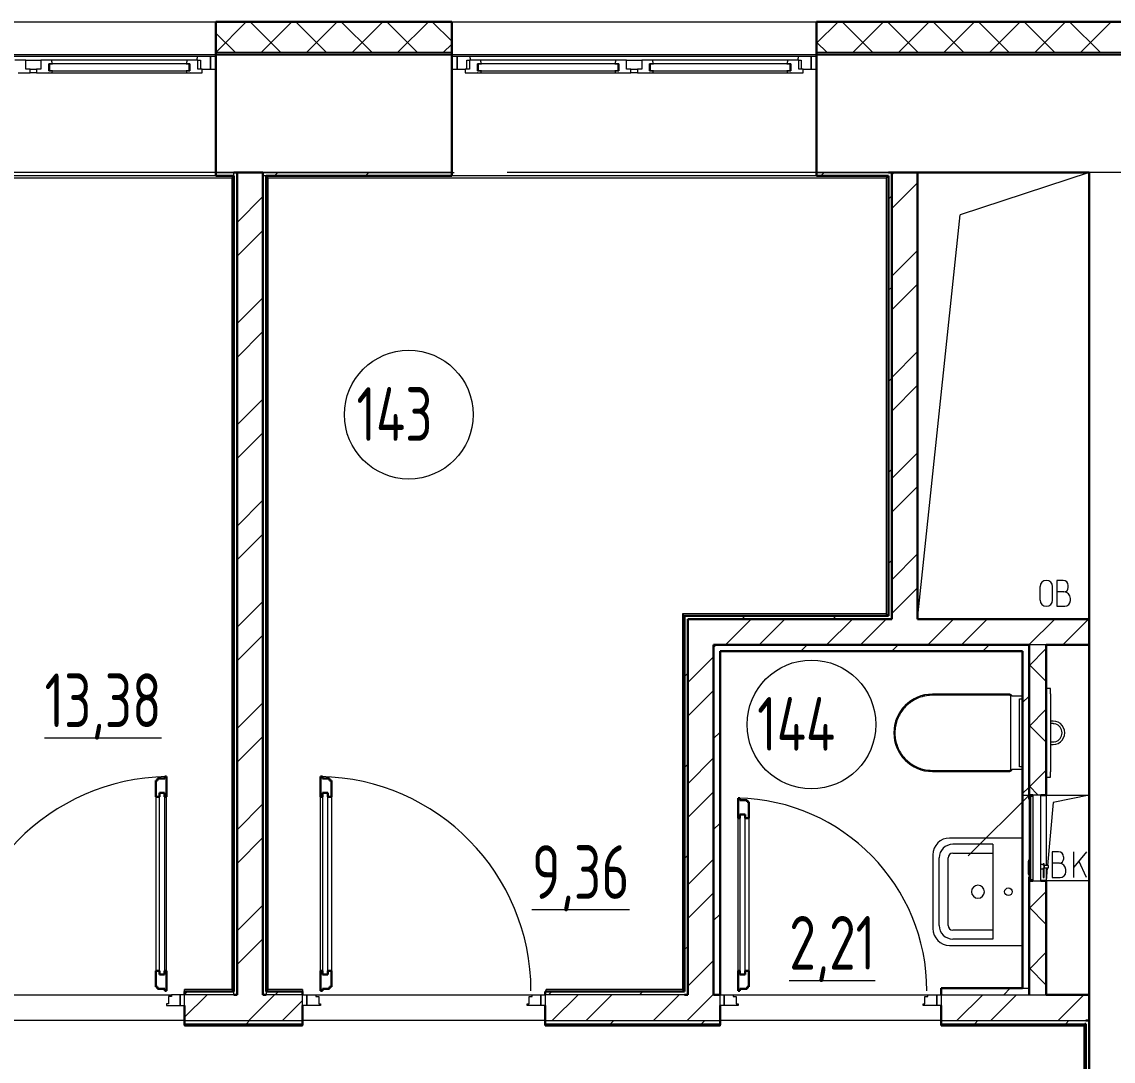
# Model space of a CAD drawing. Header units: millimetres. Extents: x -495897 to 1376592, y -28539 to 470976.
# Drawn here: x -40826 to -35740, y 383116 to 387957 of the extents above; entities that cross this region are included whole.
import ezdxf

# ---------------------------------------------------------------- set-up
doc = ezdxf.new("R2010")
doc.units = ezdxf.units.MM
doc.linetypes.add('ADSK_Линия сетки', pattern=[25, 20, -2.5, 0, -2.5])
for name, color, linetype, lineweight in [('_ Окна', 7, 'Continuous', 9), ('Двери', 252, 'Continuous', 9), ('Линии', 7, 'Continuous', 9), ('Марки помещений', 252, 'Continuous', 20), ('Обобщенные модели', 252, 'Continuous', 18), ('Оборудование', 8, 'Continuous', 18), ('Ограждение', 252, 'Continuous', 9), ('Окна', 252, 'Continuous', 9), ('Оси', 252, 'Continuous', 9), ('Перекрытие', 252, 'Continuous', 18), ('Сантехника', 252, 'Continuous', 9), ('Стены внутренние', 7, 'Continuous', 18), ('Стены наружные', 7, 'Continuous', 18), ('Стены штриховка', 7, 'Continuous', 9)]:
    doc.layers.add(name, color=color, linetype=linetype, lineweight=lineweight)
doc.layers.add('Двери открывание', color=7, linetype='Continuous', lineweight=9, true_color=0xc0c0c0)
doc.styles.add('GOST Common_3', font='', dxfattribs={"height": 3.5})
doc.styles.get('GOST Common_3').set_extended_font_data('GOST 2.304 type A')
pattern_1 = [(0, (-32119.8, 96), (0, 600), []), (90, (-32119.8, 96), (-600, 4e-14), [])]

# ---------------------------------------------------------------- blocks, each defined once
blk = doc.blocks.new('1 этаж')
at = {"layer": 'Ограждение', "true_color": 0x636466}
h = blk.add_hatch(dxfattribs=at)
h.set_pattern_fill('FP_33', color=251, style=0, pattern_type=2)
h.set_pattern_definition([(0, (-32124.8, 96), (0, 600), []), (90, (-32124.8, 96), (-600, 4e-14), [])])
h.paths.add_polyline_path([(-36815.8, 22881.3), (-36815.8, 22886.3), (-37630.8, 22886.3), (-37630.8, 22881.3)])
h = blk.add_hatch(dxfattribs=at)
h.set_pattern_fill('FP_25', color=251, style=0, pattern_type=2)
h.set_pattern_definition(pattern_1)
h.paths.add_polyline_path([(-35120.8, 22881.3), (-35115.8, 22886.3), (-35785.8, 22886.3), (-35785.8, 22881.3), (-35195.1, 22881.3)])
h = blk.add_hatch(dxfattribs=at)
h.set_pattern_fill('FP_25', color=251, style=0, pattern_type=2)
h.set_pattern_definition(pattern_1)
h.paths.add_polyline_path([(-35115.8, 21326.3), (-35115.8, 22886.3), (-35120.8, 22881.3), (-35120.8, 21331.3), (-35117.2, 21327.7)])
at = {"color": 251, "lineweight": 18, "true_color": 0x636466}
for p, q in [((-35295.8, 23956.3), (-35095.8, 23956.3)), ((-35095.8, 23956.3), (-35263.4, 23921.6)), ((-35263.4, 23921.6), (-35289.4, 23628.9)), ((-35237.7, 23692.4), (-35267.7, 23692.4)), ((-35267.7, 23692.4), (-35267.7, 23572.4)), ((-35214.3, 23659), (-35214.3, 23669)), ((-35107.7, 23692.4), (-35167.7, 23620.8)), ((-35167.7, 23572.4), (-35167.7, 23692.4)), ((-35107.7, 23572.4), (-35143.6, 23649.5)), ((-35290.5, 23616.6), (-35295.8, 23556.3)), ((-35234.3, 23639), (-35267.7, 23639)), ((-35204.3, 23599), (-35204.3, 23609)), ((-35095.8, 23556.3), (-35295.8, 23556.3)), ((-35267.7, 23572.4), (-35231, 23572.4))]:
    blk.add_line(p, q, dxfattribs=at)
for centre, radius, start, end in [((-35237.7, 23669), 23.3, 0, 90), ((-35234.3, 23659), 20, 270, 0), ((-35234.3, 23609), 30, 0, 90), ((-35231, 23599), 26.7, 270, 0)]:
    blk.add_arc(centre, radius, start, end, dxfattribs=at)
at = {"layer": '_ Окна', "color": 251, "lineweight": 18, "true_color": 0x636466}
for p, q in [((-40050.8, 27379.3), (-40101.2, 27379.3)), ((-40050.8, 27338.3), (-40050.8, 27379.3)), ((-39980.8, 27379.3), (-39980.8, 27338.3)), ((-39930.4, 27379.3), (-39980.8, 27379.3)), ((-39943.8, 27330.3), (-39943.8, 27362.3)), ((-39943.8, 27362.3), (-39925.8, 27362.3)), ((-39925.8, 27362.3), (-39930.4, 27379.3)), ((-39299.2, 27379.3), (-39303.8, 27362.3)), ((-39303.8, 27362.3), (-39285.8, 27362.3)), ((-39248.8, 27379.3), (-39299.2, 27379.3)), ((-39285.8, 27362.3), (-39285.8, 27330.3)), ((-39250.2, 27396.3), (-39254.8, 27379.3)), ((-39190.8, 27396.3), (-39250.2, 27396.3)), ((-39248.8, 27338.3), (-39248.8, 27379.3)), ((-39248.8, 27379.3), (-39236.8, 27379.3)), ((-39236.8, 27379.3), (-39236.8, 27338.3)), ((-39190.8, 27338.3), (-39190.8, 27396.3)), ((-37981.4, 27396.3), (-38040.8, 27396.3)), ((-38040.8, 27396.3), (-38040.8, 27338.3)), ((-37994.8, 27338.3), (-37994.8, 27379.3)), ((-37994.8, 27379.3), (-37982.8, 27379.3)), ((-37982.8, 27379.3), (-37982.8, 27338.3)), ((-37932.4, 27379.3), (-37982.8, 27379.3)), ((-37976.8, 27379.3), (-37981.4, 27396.3)), ((-37945.8, 27330.3), (-37945.8, 27362.3)), ((-37945.8, 27362.3), (-37927.8, 27362.3)), ((-37927.8, 27362.3), (-37932.4, 27379.3)), ((-37301.2, 27379.3), (-37305.8, 27362.3)), ((-37305.8, 27362.3), (-37287.8, 27362.3)), ((-37250.8, 27379.3), (-37301.2, 27379.3)), ((-37287.8, 27362.3), (-37287.8, 27330.3)), ((-37250.8, 27338.3), (-37250.8, 27379.3)), ((-37180.8, 27379.3), (-37180.8, 27338.3)), ((-37130.4, 27379.3), (-37180.8, 27379.3)), ((-37143.8, 27330.3), (-37143.8, 27362.3)), ((-37143.8, 27362.3), (-37125.8, 27362.3)), ((-37125.8, 27362.3), (-37130.4, 27379.3)), ((-36499.2, 27379.3), (-36503.8, 27362.3)), ((-36503.8, 27362.3), (-36485.8, 27362.3)), ((-36448.8, 27379.3), (-36499.2, 27379.3)), ((-36485.8, 27362.3), (-36485.8, 27330.3)), ((-36450.2, 27396.3), (-36454.8, 27379.3)), ((-36390.8, 27396.3), (-36450.2, 27396.3)), ((-36448.8, 27338.3), (-36448.8, 27379.3)), ((-36448.8, 27379.3), (-36436.8, 27379.3)), ((-36436.8, 27379.3), (-36436.8, 27338.3)), ((-36390.8, 27338.3), (-36390.8, 27396.3)), ((-40086.8, 27321.3), (-40030.8, 27321.3)), ((-40030.8, 27338.3), (-40050.8, 27338.3)), ((-40030.8, 27321.3), (-40030.8, 27338.3)), ((-39980.8, 27338.3), (-40000.8, 27338.3)), ((-40000.8, 27338.3), (-40000.8, 27321.3)), ((-40000.8, 27321.3), (-39944.8, 27321.3)), ((-39944.8, 27321.3), (-39943.8, 27322.3)), ((-39925.8, 27330.3), (-39943.8, 27330.3)), ((-39943.8, 27322.3), (-39942.8, 27321.3)), ((-39942.8, 27321.3), (-39928.2, 27321.3)), ((-39928.2, 27321.3), (-39925.8, 27330.3)), ((-39285.8, 27330.3), (-39303.8, 27330.3)), ((-39303.8, 27330.3), (-39301.4, 27321.3)), ((-39301.4, 27321.3), (-39286.8, 27321.3)), ((-39286.8, 27321.3), (-39285.8, 27322.3)), ((-39285.8, 27322.3), (-39284.8, 27321.3)), ((-39284.8, 27321.3), (-39228.8, 27321.3)), ((-39228.8, 27338.3), (-39248.8, 27338.3)), ((-39228.8, 27321.3), (-39228.8, 27338.3)), ((-39228.8, 27338.3), (-39190.8, 27338.3)), ((-38040.8, 27338.3), (-38002.8, 27338.3)), ((-37982.8, 27338.3), (-38002.8, 27338.3)), ((-38002.8, 27338.3), (-38002.8, 27321.3)), ((-38002.8, 27321.3), (-37946.8, 27321.3)), ((-37946.8, 27321.3), (-37945.8, 27322.3)), ((-37927.8, 27330.3), (-37945.8, 27330.3)), ((-37945.8, 27322.3), (-37944.8, 27321.3)), ((-37944.8, 27321.3), (-37930.2, 27321.3)), ((-37930.2, 27321.3), (-37927.8, 27330.3)), ((-37287.8, 27330.3), (-37305.8, 27330.3)), ((-37305.8, 27330.3), (-37303.4, 27321.3)), ((-37303.4, 27321.3), (-37288.8, 27321.3)), ((-37288.8, 27321.3), (-37287.8, 27322.3)), ((-37287.8, 27322.3), (-37286.8, 27321.3)), ((-37286.8, 27321.3), (-37230.8, 27321.3)), ((-37230.8, 27338.3), (-37250.8, 27338.3)), ((-37230.8, 27321.3), (-37230.8, 27338.3)), ((-37180.8, 27338.3), (-37200.8, 27338.3)), ((-37200.8, 27338.3), (-37200.8, 27321.3)), ((-37200.8, 27321.3), (-37144.8, 27321.3)), ((-37144.8, 27321.3), (-37143.8, 27322.3)), ((-37125.8, 27330.3), (-37143.8, 27330.3)), ((-37143.8, 27322.3), (-37142.8, 27321.3)), ((-37142.8, 27321.3), (-37128.2, 27321.3)), ((-37128.2, 27321.3), (-37125.8, 27330.3)), ((-36485.8, 27330.3), (-36503.8, 27330.3)), ((-36503.8, 27330.3), (-36501.4, 27321.3)), ((-36501.4, 27321.3), (-36486.8, 27321.3)), ((-36486.8, 27321.3), (-36485.8, 27322.3)), ((-36485.8, 27322.3), (-36484.8, 27321.3)), ((-36484.8, 27321.3), (-36428.8, 27321.3)), ((-36428.8, 27338.3), (-36448.8, 27338.3)), ((-36428.8, 27321.3), (-36428.8, 27338.3)), ((-36428.8, 27338.3), (-36390.8, 27338.3))]:
    blk.add_line(p, q, dxfattribs=at)
at = {"layer": '_ Окна', "color": 251, "true_color": 0x636466}
for p, q in [((-39940.8, 27362.3), (-39943.8, 27362.3)), ((-39943.8, 27362.3), (-39943.8, 27330.3)), ((-39288.8, 27362.3), (-39940.8, 27362.3)), ((-39940.8, 27362.3), (-39940.8, 27330.3)), ((-39940.8, 27330.3), (-39940.8, 27362.3)), ((-39288.8, 27330.3), (-39288.8, 27362.3)), ((-39288.8, 27362.3), (-39288.8, 27330.3)), ((-39285.8, 27362.3), (-39288.8, 27362.3)), ((-39285.8, 27330.3), (-39285.8, 27362.3)), ((-39165.8, 27396.3), (-39190.8, 27396.3)), ((-39190.8, 27396.3), (-39190.8, 27338.3)), ((-38040.8, 27396.3), (-38065.8, 27396.3)), ((-38040.8, 27338.3), (-38040.8, 27396.3)), ((-37942.8, 27362.3), (-37945.8, 27362.3)), ((-37945.8, 27362.3), (-37945.8, 27330.3)), ((-37290.8, 27362.3), (-37942.8, 27362.3)), ((-37942.8, 27362.3), (-37942.8, 27330.3)), ((-37942.8, 27330.3), (-37942.8, 27362.3)), ((-37290.8, 27330.3), (-37290.8, 27362.3)), ((-37290.8, 27362.3), (-37290.8, 27330.3)), ((-37287.8, 27362.3), (-37290.8, 27362.3)), ((-37287.8, 27330.3), (-37287.8, 27362.3)), ((-37140.8, 27362.3), (-37143.8, 27362.3)), ((-37143.8, 27362.3), (-37143.8, 27330.3)), ((-36488.8, 27362.3), (-37140.8, 27362.3)), ((-37140.8, 27362.3), (-37140.8, 27330.3)), ((-37140.8, 27330.3), (-37140.8, 27362.3)), ((-36488.8, 27330.3), (-36488.8, 27362.3)), ((-36488.8, 27362.3), (-36488.8, 27330.3)), ((-36485.8, 27362.3), (-36488.8, 27362.3)), ((-36485.8, 27330.3), (-36485.8, 27362.3)), ((-36365.8, 27396.3), (-36390.8, 27396.3)), ((-36390.8, 27396.3), (-36390.8, 27338.3)), ((-39943.8, 27330.3), (-39940.8, 27330.3)), ((-39940.8, 27330.3), (-39288.8, 27330.3)), ((-39288.8, 27330.3), (-39285.8, 27330.3)), ((-39190.8, 27338.3), (-39165.8, 27338.3)), ((-38065.8, 27338.3), (-38040.8, 27338.3)), ((-37945.8, 27330.3), (-37942.8, 27330.3)), ((-37942.8, 27330.3), (-37290.8, 27330.3)), ((-37290.8, 27330.3), (-37287.8, 27330.3)), ((-37143.8, 27330.3), (-37140.8, 27330.3)), ((-37140.8, 27330.3), (-36488.8, 27330.3)), ((-36488.8, 27330.3), (-36485.8, 27330.3)), ((-36390.8, 27338.3), (-36365.8, 27338.3))]:
    blk.add_line(p, q, dxfattribs=at)
at = {"layer": 'Двери', "color": 251, "lineweight": 30, "true_color": 0x636466}
for p, q in [((-39436.8, 24024.3), (-39444.8, 24024.3)), ((-39444.8, 24024.3), (-39444.8, 23948.3)), ((-39402.8, 24033.3), (-39436.8, 24033.3)), ((-39436.8, 24033.3), (-39436.8, 24024.3)), ((-39394.8, 24042.3), (-39402.8, 24042.3)), ((-39402.8, 24042.3), (-39402.8, 24033.3)), ((-39394.8, 23948.3), (-39394.8, 24042.3)), ((-38676.8, 24042.3), (-38668.8, 24042.3)), ((-38676.8, 23948.3), (-38676.8, 24042.3)), ((-38668.8, 24042.3), (-38668.8, 24033.3)), ((-38668.8, 24033.3), (-38634.8, 24033.3)), ((-38634.8, 24033.3), (-38634.8, 24024.3)), ((-38634.8, 24024.3), (-38626.8, 24024.3)), ((-38626.8, 24024.3), (-38626.8, 23948.3)), ((-39427.8, 23948.3), (-39427.8, 23966.3)), ((-39427.8, 23966.3), (-39403.8, 23966.3)), ((-39403.8, 23966.3), (-39403.8, 23948.3)), ((-38667.8, 23966.3), (-38667.8, 23948.3)), ((-38643.8, 23966.3), (-38667.8, 23966.3)), ((-38643.8, 23948.3), (-38643.8, 23966.3)), ((-39444.8, 23948.3), (-39427.8, 23948.3)), ((-39403.8, 23948.3), (-39394.8, 23948.3)), ((-38667.8, 23948.3), (-38676.8, 23948.3)), ((-38626.8, 23948.3), (-38643.8, 23948.3)), ((-36731.8, 23942.3), (-36723.8, 23942.3)), ((-36731.8, 23848.3), (-36731.8, 23942.3)), ((-36723.8, 23942.3), (-36723.8, 23933.3)), ((-36723.8, 23933.3), (-36689.8, 23933.3)), ((-36689.8, 23933.3), (-36689.8, 23924.3)), ((-36689.8, 23924.3), (-36681.8, 23924.3)), ((-36681.8, 23924.3), (-36681.8, 23848.3)), ((-36722.8, 23866.3), (-36722.8, 23848.3)), ((-36698.8, 23866.3), (-36722.8, 23866.3)), ((-36698.8, 23848.3), (-36698.8, 23866.3)), ((-36722.8, 23848.3), (-36731.8, 23848.3)), ((-36681.8, 23848.3), (-36698.8, 23848.3)), ((-39444.8, 23138.3), (-39444.8, 23062.3)), ((-39444.8, 23138.3), (-39427.8, 23138.3)), ((-39427.8, 23138.3), (-39427.8, 23120.3)), ((-39427.8, 23120.3), (-39403.8, 23120.3)), ((-39403.8, 23138.3), (-39394.8, 23138.3)), ((-39403.8, 23120.3), (-39403.8, 23138.3)), ((-39394.8, 23044.3), (-39394.8, 23138.3)), ((-38676.8, 23044.3), (-38676.8, 23138.3)), ((-38667.8, 23138.3), (-38676.8, 23138.3)), ((-38667.8, 23120.3), (-38667.8, 23138.3)), ((-38643.8, 23120.3), (-38667.8, 23120.3)), ((-38643.8, 23138.3), (-38643.8, 23120.3)), ((-38626.8, 23138.3), (-38643.8, 23138.3)), ((-38626.8, 23138.3), (-38626.8, 23062.3)), ((-36731.8, 23044.3), (-36731.8, 23138.3)), ((-36722.8, 23138.3), (-36731.8, 23138.3)), ((-36722.8, 23120.3), (-36722.8, 23138.3)), ((-36698.8, 23120.3), (-36722.8, 23120.3)), ((-36698.8, 23138.3), (-36698.8, 23120.3)), ((-36681.8, 23138.3), (-36698.8, 23138.3)), ((-36681.8, 23138.3), (-36681.8, 23062.3)), ((-39444.8, 23062.3), (-39436.8, 23062.3)), ((-39436.8, 23062.3), (-39436.8, 23053.3)), ((-39436.8, 23053.3), (-39402.8, 23053.3)), ((-39402.8, 23053.3), (-39402.8, 23044.3)), ((-39402.8, 23044.3), (-39394.8, 23044.3)), ((-38668.8, 23044.3), (-38676.8, 23044.3)), ((-38668.8, 23053.3), (-38668.8, 23044.3)), ((-38634.8, 23053.3), (-38668.8, 23053.3)), ((-38634.8, 23062.3), (-38634.8, 23053.3)), ((-38626.8, 23062.3), (-38634.8, 23062.3)), ((-36723.8, 23044.3), (-36731.8, 23044.3)), ((-36723.8, 23053.3), (-36723.8, 23044.3)), ((-36689.8, 23053.3), (-36723.8, 23053.3)), ((-36689.8, 23062.3), (-36689.8, 23053.3)), ((-36681.8, 23062.3), (-36689.8, 23062.3))]:
    blk.add_line(p, q, dxfattribs=at)
at = {"layer": 'Двери', "color": 251, "true_color": 0x636466}
for p, q in [((-39427.8, 23120.3), (-39427.8, 23966.3)), ((-39427.8, 23966.3), (-39403.8, 23966.3)), ((-39403.8, 23966.3), (-39403.8, 23120.3)), ((-38667.8, 23966.3), (-38667.8, 23120.3)), ((-38643.8, 23966.3), (-38667.8, 23966.3)), ((-38643.8, 23120.3), (-38643.8, 23966.3)), ((-39444.8, 23948.3), (-39444.8, 23138.3)), ((-39394.8, 23138.3), (-39394.8, 23948.3)), ((-38676.8, 23138.3), (-38676.8, 23948.3)), ((-38626.8, 23948.3), (-38626.8, 23138.3)), ((-36722.8, 23866.3), (-36722.8, 23120.3)), ((-36698.8, 23866.3), (-36722.8, 23866.3)), ((-36698.8, 23120.3), (-36698.8, 23866.3)), ((-36731.8, 23138.3), (-36731.8, 23848.3)), ((-36681.8, 23848.3), (-36681.8, 23138.3)), ((-39403.8, 23120.3), (-39427.8, 23120.3)), ((-38667.8, 23120.3), (-38643.8, 23120.3)), ((-36722.8, 23120.3), (-36698.8, 23120.3)), ((-39371.8, 23018.3), (-39385.8, 23018.3)), ((-39385.8, 23018.3), (-39385.8, 22984.3)), ((-39371.8, 23026.3), (-39371.8, 23018.3)), ((-39330.8, 23026.3), (-39371.8, 23026.3)), ((-39310.8, 23026.3), (-39330.8, 23026.3)), ((-39330.8, 23026.3), (-39330.8, 22976.3)), ((-39330.8, 22976.3), (-39330.8, 23026.3)), ((-39310.8, 22976.3), (-39310.8, 23026.3)), ((-38760.8, 23026.3), (-38740.8, 23026.3)), ((-38760.8, 22976.3), (-38760.8, 23026.3)), ((-38740.8, 23026.3), (-38740.8, 22976.3)), ((-38740.8, 23026.3), (-38699.8, 23026.3)), ((-38740.8, 22976.3), (-38740.8, 23026.3)), ((-38699.8, 23026.3), (-38699.8, 23018.3)), ((-38699.8, 23018.3), (-38685.8, 23018.3)), ((-38685.8, 23018.3), (-38685.8, 22984.3)), ((-37705.8, 23018.3), (-37691.8, 23018.3)), ((-37705.8, 22984.3), (-37705.8, 23018.3)), ((-37691.8, 23018.3), (-37691.8, 23026.3)), ((-37691.8, 23026.3), (-37650.8, 23026.3)), ((-37650.8, 23026.3), (-37630.8, 23026.3)), ((-37650.8, 22976.3), (-37650.8, 23026.3)), ((-37650.8, 23026.3), (-37650.8, 22976.3)), ((-37630.8, 23026.3), (-37630.8, 22976.3)), ((-36815.8, 23026.3), (-36795.8, 23026.3)), ((-36815.8, 22976.3), (-36815.8, 23026.3)), ((-36795.8, 23026.3), (-36795.8, 22976.3)), ((-36795.8, 23026.3), (-36754.8, 23026.3)), ((-36795.8, 22976.3), (-36795.8, 23026.3)), ((-36754.8, 23026.3), (-36754.8, 23018.3)), ((-36754.8, 23018.3), (-36740.8, 23018.3)), ((-36740.8, 23018.3), (-36740.8, 22984.3)), ((-35860.8, 23018.3), (-35846.8, 23018.3)), ((-35860.8, 22984.3), (-35860.8, 23018.3)), ((-35846.8, 23018.3), (-35846.8, 23026.3)), ((-35846.8, 23026.3), (-35805.8, 23026.3)), ((-35805.8, 23026.3), (-35785.8, 23026.3)), ((-35805.8, 22976.3), (-35805.8, 23026.3)), ((-35805.8, 23026.3), (-35805.8, 22976.3)), ((-35785.8, 23026.3), (-35785.8, 22976.3)), ((-39385.8, 22984.3), (-39394.8, 22984.3)), ((-39394.8, 22984.3), (-39394.8, 22976.3)), ((-39394.8, 22976.3), (-39330.8, 22976.3)), ((-39330.8, 22976.3), (-39310.8, 22976.3)), ((-38740.8, 22976.3), (-38760.8, 22976.3)), ((-38676.8, 22976.3), (-38740.8, 22976.3)), ((-38685.8, 22984.3), (-38676.8, 22984.3)), ((-38676.8, 22984.3), (-38676.8, 22976.3)), ((-37714.8, 22984.3), (-37705.8, 22984.3)), ((-37714.8, 22976.3), (-37714.8, 22984.3)), ((-37650.8, 22976.3), (-37714.8, 22976.3)), ((-37630.8, 22976.3), (-37650.8, 22976.3)), ((-36795.8, 22976.3), (-36815.8, 22976.3)), ((-36731.8, 22976.3), (-36795.8, 22976.3)), ((-36740.8, 22984.3), (-36731.8, 22984.3)), ((-36731.8, 22984.3), (-36731.8, 22976.3)), ((-35869.8, 22984.3), (-35860.8, 22984.3)), ((-35869.8, 22976.3), (-35869.8, 22984.3)), ((-35805.8, 22976.3), (-35869.8, 22976.3)), ((-35785.8, 22976.3), (-35805.8, 22976.3))]:
    blk.add_line(p, q, dxfattribs=at)
at = {"layer": 'Двери открывание', "color": 251, "true_color": 0x636466}
for centre, radius, start, end in [((-39376.8, 23044.3), 998, 91.0334, 180), ((-38694.8, 23044.3), 998, 0, 88.9666), ((-36749.8, 23044.3), 898, 0, 88.8515)]:
    blk.add_arc(centre, radius, start, end, dxfattribs=at)
at = {"layer": 'Линии', "color": 251, "lineweight": 18, "ltscale": 100, "true_color": 0x636466}
for p, q in [((-35095.8, 26856.3), (-35696.1, 26658.6)), ((-35895.8, 24776.3), (-35696.1, 26658.6)), ((-35323.8, 24864.5), (-35323.8, 24927.2)), ((-35266.4, 24864.5), (-35266.4, 24927.2)), ((-35216.2, 24955.8), (-35246.2, 24955.8)), ((-35246.2, 24955.8), (-35246.2, 24835.8)), ((-35192.9, 24922.5), (-35192.9, 24932.5)), ((-35212.9, 24902.5), (-35246.2, 24902.5)), ((-35182.9, 24862.5), (-35182.9, 24872.5)), ((-35246.2, 24835.8), (-35209.6, 24835.8))]:
    blk.add_line(p, q, dxfattribs=at)
at = {"layer": 'Линии', "color": 251, "lineweight": 18, "true_color": 0x636466}
for centre, radius, start, end in [((-35295.1, 24927.2), 28.7, 0, 180), ((-35216.2, 24932.5), 23.3, 0, 90), ((-35212.9, 24922.5), 20, 270, 0), ((-35212.9, 24872.5), 30, 0, 90), ((-35295.1, 24864.5), 28.7, 180, 0), ((-35209.6, 24862.5), 26.7, 270, 0)]:
    blk.add_arc(centre, radius, start, end, dxfattribs=at)
at = {"layer": 'Марки помещений', "color": 251, "true_color": 0x636466}
for centre in [(-38266.3, 25728.5), (-36389.8, 24285.1)]:
    blk.add_circle(centre, 300, dxfattribs=at)
at = {"layer": 'Обобщенные модели', "color": 251, "true_color": 0x636466}
for p, q in [((-35405.8, 23756.3), (-35745.8, 23756.3)), ((-35543.8, 23726.9), (-35731, 23726.9)), ((-35543.8, 23726.9), (-35543.8, 23285.7)), ((-35823.8, 23678.3), (-35823.8, 23506.2)), ((-35794.5, 23349.2), (-35794.5, 23663.3)), ((-35753.2, 23349.2), (-35753.2, 23663.3)), ((-35731, 23685.6), (-35543.8, 23685.6)), ((-35823.8, 23506.2), (-35823.8, 23334.2)), ((-35543.8, 23327), (-35731, 23327)), ((-35745.8, 23256.2), (-35405.8, 23256.2)), ((-35543.8, 23285.7), (-35731, 23285.7))]:
    blk.add_line(p, q, dxfattribs=at)
blk.add_circle((-35472.1, 23506.3), 17.5, dxfattribs=at)
for centre, radius, start, end in [((-35745.8, 23678.3), 78, 90, 180), ((-35731, 23663.3), 63.6, 90, 180), ((-35731, 23663.3), 22.3, 90, 180), ((-35614, 23505.9), 30, 90, 270), ((-35614, 23505.9), 30, 270, 90), ((-35731, 23349.2), 63.6, 180, 270), ((-35731, 23349.2), 22.3, 180, 270), ((-35745.8, 23334.2), 78, 180, 270)]:
    blk.add_arc(centre, radius, start, end, dxfattribs=at)
at = {"layer": 'Оборудование', "color": 251, "true_color": 0x636466}
for p, q in [((-35375.8, 23956.3), (-35658.6, 23673.4)), ((-35358.1, 23955.4), (-35358.1, 23557.2)), ((-35320.8, 23956.3), (-35357.2, 23956.3)), ((-35320.8, 23556.3), (-35320.8, 23956.3)), ((-35375.8, 23937.3), (-35375.8, 23575.3)), ((-35370.3, 23937.3), (-35375.8, 23937.3)), ((-35368.8, 23948.3), (-35368.8, 23564.2)), ((-35358.1, 23949.3), (-35367.8, 23949.3)), ((-35375.8, 23652.8), (-35377.8, 23652.8)), ((-35377.8, 23652.8), (-35377.8, 23648.8)), ((-35377.8, 23588.3), (-35377.8, 23648.8)), ((-35304.9, 23632.4), (-35320.8, 23632.4)), ((-35320.8, 23613.1), (-35304.9, 23613.1)), ((-35305.4, 23635.9), (-35310.4, 23635.9)), ((-35310.4, 23635.9), (-35310.4, 23627.6)), ((-35310.4, 23617.9), (-35310.4, 23572.1)), ((-35305.4, 23627.6), (-35305.4, 23635.9)), ((-35305.4, 23572.1), (-35305.4, 23617.9)), ((-35304.9, 23613.1), (-35304.9, 23632.4)), ((-35303, 23628.9), (-35304.9, 23630.8)), ((-35304.9, 23614.7), (-35303, 23616.6)), ((-35285.5, 23628.9), (-35303, 23628.9)), ((-35303, 23616.6), (-35303, 23628.9)), ((-35303, 23616.6), (-35285.5, 23616.6)), ((-35285.5, 23616.6), (-35285.5, 23628.9)), ((-35377.8, 23588.3), (-35377.8, 23584.3)), ((-35377.8, 23584.3), (-35375.8, 23584.3)), ((-35375.8, 23575.3), (-35370.3, 23575.3)), ((-35367.8, 23563.3), (-35358.1, 23563.3)), ((-35357.2, 23556.3), (-35320.8, 23556.3)), ((-35310.4, 23572.1), (-35305.4, 23572.1))]:
    blk.add_line(p, q, dxfattribs=at)
for points, knots in [([(-35357.2, 23956.3), (-35357.3, 23956.3), (-35357.4, 23956.2), (-35357.7, 23956.2), (-35357.8, 23956), (-35358, 23955.8), (-35358, 23955.7), (-35358.1, 23955.6), (-35358.1, 23955.4), (-35358.1, 23955.4)], [-1, -1, -1, -1, -0.833333, -0.666667, -0.5, -0.333333, -0.25, -0.166667, 0, 0, 0, 0]), ([(-35368.8, 23938.8), (-35368.8, 23938.7), (-35368.8, 23938.5), (-35368.9, 23938.2), (-35369, 23938), (-35369.1, 23937.9), (-35369.2, 23937.7), (-35369.4, 23937.6), (-35369.6, 23937.5), (-35369.7, 23937.4), (-35370, 23937.3), (-35370.2, 23937.3), (-35370.3, 23937.3)], [-1, -1, -1, -1, -0.833333, -0.75, -0.666667, -0.583333, -0.5, -0.416667, -0.333333, -0.25, -0.166667, 0, 0, 0, 0]), ([(-35367.8, 23949.3), (-35367.9, 23949.3), (-35368.1, 23949.2), (-35368.3, 23949.2), (-35368.5, 23949), (-35368.6, 23948.9), (-35368.7, 23948.8), (-35368.7, 23948.7), (-35368.8, 23948.5), (-35368.8, 23948.4), (-35368.8, 23948.3)], [-1, -1, -1, -1, -0.833333, -0.666667, -0.541667, -0.416667, -0.333333, -0.25, -0.166667, 0, 0, 0, 0]), ([(-35370.3, 23575.3), (-35370.2, 23575.3), (-35370, 23575.2), (-35369.7, 23575.2), (-35369.6, 23575.1), (-35369.4, 23575), (-35369.2, 23574.8), (-35369.1, 23574.7), (-35369, 23574.5), (-35368.9, 23574.3), (-35368.8, 23574.1), (-35368.8, 23573.9), (-35368.8, 23573.7)], [0, 0, 0, 0, 0.166667, 0.25, 0.333333, 0.416667, 0.5, 0.583333, 0.666667, 0.75, 0.833333, 1, 1, 1, 1]), ([(-35368.8, 23564.2), (-35368.8, 23564.1), (-35368.8, 23564), (-35368.7, 23563.9), (-35368.7, 23563.7), (-35368.6, 23563.6), (-35368.5, 23563.5), (-35368.3, 23563.4), (-35368.1, 23563.3), (-35367.9, 23563.3), (-35367.8, 23563.3)], [0, 0, 0, 0, 0.166667, 0.25, 0.333333, 0.416667, 0.541667, 0.666667, 0.833333, 1, 1, 1, 1]), ([(-35358.1, 23557.2), (-35358.1, 23557.1), (-35358.1, 23557), (-35358, 23556.8), (-35358, 23556.7), (-35357.8, 23556.5), (-35357.7, 23556.4), (-35357.4, 23556.3), (-35357.3, 23556.3), (-35357.2, 23556.3)], [0, 0, 0, 0, 0.166667, 0.25, 0.333333, 0.5, 0.666667, 0.833333, 1, 1, 1, 1])]:
    blk.add_open_spline(points, degree=3, knots=knots, dxfattribs=at)
at = {"layer": 'Ограждение', "color": 251, "true_color": 0x636466}
for p, q in [((-44320.8, 26831.3), (-39090.8, 26831.3)), ((-39090.8, 26831.3), (-39080.8, 26841.3)), ((-39090.8, 26831.3), (-39090.8, 23051.3)), ((-38930.8, 26841.3), (-38920.8, 26831.3)), ((-38920.8, 26831.3), (-36040.8, 26831.3)), ((-38920.8, 23051.3), (-38920.8, 26831.3)), ((-36040.8, 26831.3), (-36030.8, 26841.3)), ((-36040.8, 26831.3), (-36040.8, 24801.3)), ((-36040.8, 24801.3), (-36990.8, 24801.3)), ((-36990.8, 24801.3), (-36980.8, 24791.3)), ((-36990.8, 24801.3), (-36990.8, 23051.3)), ((-36040.8, 24801.3), (-36030.8, 24791.3)), ((-39310.8, 23041.3), (-39310.8, 23051.3)), ((-39090.8, 23051.3), (-39310.8, 23051.3)), ((-39090.8, 23051.3), (-39080.8, 23041.3)), ((-38930.8, 23041.3), (-38920.8, 23051.3)), ((-38760.8, 23051.3), (-38920.8, 23051.3)), ((-38760.8, 23051.3), (-38760.8, 23041.3)), ((-37625.8, 23041.3), (-37625.8, 23051.3)), ((-36990.8, 23051.3), (-37625.8, 23051.3)), ((-36980.8, 23041.3), (-36990.8, 23051.3)), ((-39310.8, 22881.3), (-39310.8, 22886.3)), ((-38760.8, 22886.3), (-38760.8, 22881.3)), ((-37630.8, 22881.3), (-37630.8, 22886.3)), ((-36815.8, 22886.3), (-36815.8, 22881.3)), ((-35785.8, 22881.3), (-35785.8, 22886.3)), ((-35115.8, 22886.3), (-35120.8, 22881.3)), ((-39310.8, 22881.3), (-38760.8, 22881.3)), ((-37630.8, 22881.3), (-36815.8, 22881.3)), ((-35785.8, 22881.3), (-35120.8, 22881.3)), ((-35120.8, 22881.3), (-35120.8, 21331.3))]:
    blk.add_line(p, q, dxfattribs=at)
at = {"layer": 'Окна', "color": 251, "true_color": 0x636466}
for p, q in [((-39250.2, 27396.3), (-40781.4, 27396.3)), ((-40050.8, 27379.3), (-39980.8, 27379.3)), ((-39299.2, 27379.3), (-39930.4, 27379.3)), ((-36450.2, 27396.3), (-37981.4, 27396.3)), ((-37301.2, 27379.3), (-37932.4, 27379.3)), ((-37250.8, 27379.3), (-37180.8, 27379.3)), ((-36499.2, 27379.3), (-37130.4, 27379.3)), ((-40030.8, 27338.3), (-40000.8, 27338.3)), ((-40000.8, 27321.3), (-40030.8, 27321.3)), ((-39944.8, 27321.3), (-39942.8, 27321.3)), ((-39928.2, 27321.3), (-39301.4, 27321.3)), ((-39286.8, 27321.3), (-39284.8, 27321.3)), ((-37946.8, 27321.3), (-37944.8, 27321.3)), ((-37930.2, 27321.3), (-37303.4, 27321.3)), ((-37288.8, 27321.3), (-37286.8, 27321.3)), ((-37230.8, 27338.3), (-37200.8, 27338.3)), ((-37200.8, 27321.3), (-37230.8, 27321.3)), ((-37144.8, 27321.3), (-37142.8, 27321.3)), ((-37128.2, 27321.3), (-36501.4, 27321.3)), ((-36486.8, 27321.3), (-36484.8, 27321.3))]:
    blk.add_line(p, q, dxfattribs=at)
at = {"layer": 'Оси', "color": 251, "linetype": 'ADSK_Линия сетки', "ltscale": 100, "true_color": 0x636466}
blk.add_line((-805.8, 26856.3), (-72528.1, 26856.3), dxfattribs=at)
at = {"layer": 'Перекрытие', "color": 251, "ltscale": 100, "true_color": 0x636466}
for p, q in [((-35295.8, 23956.3), (-35095.8, 23956.3)), ((-35095.8, 23556.3), (-35295.8, 23556.3))]:
    blk.add_line(p, q, dxfattribs=at)
at = {"layer": 'Сантехника', "color": 251, "true_color": 0x636466}
for p, q in [((-35465.8, 24426.3), (-35825.8, 24426.3)), ((-35465.8, 24421.3), (-35825.8, 24421.3)), ((-35460.8, 24076.3), (-35460.8, 24416.3)), ((-35405.8, 24416.3), (-35455.8, 24416.3)), ((-35420.8, 24088.1), (-35420.8, 24404.5)), ((-35420.8, 24404.5), (-35405.8, 24404.5)), ((-35825.8, 24071.3), (-35465.8, 24071.3)), ((-35825.8, 24066.3), (-35465.8, 24066.3)), ((-35455.8, 24076.3), (-35405.8, 24076.3)), ((-35405.8, 24088.1), (-35420.8, 24088.1))]:
    blk.add_line(p, q, dxfattribs=at)
at = {"layer": 'Сантехника', "color": 251, "lineweight": 9, "true_color": 0x636466}
for p, q in [((-35275.8, 24453), (-35295.8, 24453)), ((-35275.8, 24428), (-35275.8, 24453)), ((-35275.8, 24428), (-35275.8, 24064.5)), ((-35275.8, 24039.5), (-35275.8, 24064.5)), ((-35295.8, 24039.5), (-35275.8, 24039.5))]:
    blk.add_line(p, q, dxfattribs=at)
at = {"layer": 'Сантехника', "color": 251, "true_color": 0x636466, "flags": 128}
for points in [[(-35825.8, 24421.3), (-35832.8, 24421.1), (-35839.8, 24420.7), (-35846.8, 24420), (-35853.7, 24419), (-35860.6, 24417.8), (-35867.4, 24416.3), (-35874.2, 24414.5), (-35880.9, 24412.4), (-35887.4, 24410.1), (-35893.9, 24407.5), (-35900.3, 24404.6), (-35906.6, 24401.5), (-35912.8, 24398.1), (-35918.8, 24394.5), (-35924.6, 24390.7), (-35930.3, 24386.6), (-35935.8, 24382.3), (-35941.2, 24377.8), (-35946.4, 24373.1), (-35951.3, 24368.2), (-35956.1, 24363.1), (-35960.7, 24357.8), (-35965, 24352.3), (-35969.2, 24346.6), (-35973.1, 24340.8), (-35976.7, 24334.9), (-35980.1, 24328.8), (-35983.3, 24322.5), (-35986.2, 24316.2), (-35988.9, 24309.7), (-35991.3, 24303.1), (-35993.5, 24296.4), (-35995.3, 24289.7), (-35996.9, 24282.9), (-35998.3, 24276), (-35999.3, 24269.1), (-36000.1, 24262.1), (-36000.6, 24255.2), (-36000.8, 24248.2), (-36000.7, 24241.2), (-36000.4, 24234.2), (-35999.8, 24227.2), (-35998.9, 24220.3), (-35997.7, 24213.4), (-35996.2, 24206.5), (-35994.5, 24199.7), (-35992.5, 24193), (-35990.2, 24186.4), (-35987.7, 24179.9), (-35984.9, 24173.4), (-35981.9, 24167.1), (-35978.6, 24161), (-35975.1, 24154.9), (-35971.3, 24149), (-35967.3, 24143.3), (-35963.1, 24137.7), (-35958.6, 24132.3), (-35953.9, 24127.1), (-35949.1, 24122.1), (-35944, 24117.2), (-35938.8, 24112.6), (-35933.3, 24108.2), (-35927.7, 24104), (-35921.9, 24100), (-35916, 24096.3), (-35909.9, 24092.8), (-35903.7, 24089.6), (-35897.4, 24086.6), (-35891, 24083.9), (-35884.4, 24081.4), (-35877.8, 24079.2), (-35871.1, 24077.2), (-35864.3, 24075.5), (-35857.4, 24074.1), (-35850.5, 24073), (-35843.5, 24072.2), (-35836.6, 24071.6), (-35829.6, 24071.3), (-35825.8, 24071.3)], [(-35460.8, 24416.3), (-35460.8, 24416.5), (-35460.8, 24416.7), (-35460.8, 24416.9), (-35460.9, 24417.1), (-35460.9, 24417.3), (-35460.9, 24417.5), (-35461, 24417.7), (-35461.1, 24417.8), (-35461.1, 24418), (-35461.2, 24418.2), (-35461.3, 24418.4), (-35461.4, 24418.6), (-35461.5, 24418.8), (-35461.6, 24418.9), (-35461.7, 24419.1), (-35461.8, 24419.3), (-35461.9, 24419.4), (-35462, 24419.6), (-35462.2, 24419.7), (-35462.3, 24419.9), (-35462.5, 24420), (-35462.6, 24420.1), (-35462.8, 24420.2), (-35462.9, 24420.4), (-35463.1, 24420.5), (-35463.3, 24420.6), (-35463.4, 24420.7), (-35463.6, 24420.8), (-35463.8, 24420.9), (-35464, 24420.9), (-35464.2, 24421), (-35464.4, 24421.1), (-35464.6, 24421.1), (-35464.8, 24421.2), (-35465, 24421.2), (-35465.1, 24421.2), (-35465.3, 24421.2), (-35465.5, 24421.3), (-35465.7, 24421.3), (-35465.8, 24421.3)], [(-35465.8, 24071.3), (-35465.6, 24071.3), (-35465.4, 24071.3), (-35465.2, 24071.3), (-35465, 24071.3), (-35464.8, 24071.4), (-35464.6, 24071.4), (-35464.4, 24071.5), (-35464.2, 24071.5), (-35464, 24071.6), (-35463.9, 24071.7), (-35463.7, 24071.7), (-35463.5, 24071.8), (-35463.3, 24071.9), (-35463.1, 24072), (-35463, 24072.1), (-35462.8, 24072.3), (-35462.7, 24072.4), (-35462.5, 24072.5), (-35462.4, 24072.6), (-35462.2, 24072.8), (-35462.1, 24072.9), (-35461.9, 24073.1), (-35461.8, 24073.2), (-35461.7, 24073.4), (-35461.6, 24073.6), (-35461.5, 24073.7), (-35461.4, 24073.9), (-35461.3, 24074.1), (-35461.2, 24074.3), (-35461.1, 24074.5), (-35461.1, 24074.6), (-35461, 24074.8), (-35461, 24075), (-35460.9, 24075.2), (-35460.9, 24075.4), (-35460.8, 24075.6), (-35460.8, 24075.8), (-35460.8, 24076), (-35460.8, 24076.2), (-35460.8, 24076.3)]]:
    blk.add_lwpolyline(points, dxfattribs=at)
at = {"layer": 'Сантехника', "color": 251, "lineweight": 9, "true_color": 0x636466, "flags": 128}
for points in [[(-35264.4, 24289), (-35264.4, 24289), (-35264.5, 24289), (-35264.7, 24289), (-35264.9, 24289), (-35265.3, 24289), (-35265.6, 24289), (-35266.1, 24289), (-35266.6, 24289), (-35267.2, 24289), (-35267.9, 24289), (-35268.6, 24289), (-35269.4, 24289), (-35270.3, 24289), (-35271.2, 24289), (-35272.2, 24289), (-35273.3, 24289), (-35274.4, 24289), (-35275.5, 24289)], [(-35274.7, 24203.6), (-35273.6, 24203.6), (-35272.5, 24203.6), (-35271.5, 24203.6), (-35270.5, 24203.6), (-35269.7, 24203.6), (-35268.8, 24203.6), (-35268.1, 24203.6), (-35267.4, 24203.6), (-35266.8, 24203.6), (-35266.2, 24203.6), (-35265.8, 24203.6), (-35265.4, 24203.6), (-35265, 24203.6), (-35264.7, 24203.6), (-35264.5, 24203.6), (-35264.4, 24203.6), (-35264.4, 24203.6), (-35264.4, 24203.6)]]:
    blk.add_lwpolyline(points, dxfattribs=at)
at = {"layer": 'Сантехника', "color": 251, "true_color": 0x636466}
for centre, radius, start, end in [((-35825.8, 24246.3), 180, 90, 270), ((-35825.8, 24246.3), 175, 90, 90.9078), ((-35825.8, 24246.3), 175, 90, 90.9078), ((-35465.8, 24416.3), 10, 0, 90), ((-35465.8, 24416.3), 5, 60, 90), ((-35465.8, 24416.3), 5, 60, 90), ((-35465.8, 24416.3), 5, 60, 75), ((-35465.8, 24416.3), 5, 0, 30), ((-35465.8, 24416.3), 5, 0, 30), ((-35465.8, 24416.3), 5, 0, 30), ((-35825.8, 24246.3), 175, 269.0922, 270), ((-35825.8, 24246.3), 175, 269.0922, 270), ((-35465.8, 24076.3), 10, 270, 0), ((-35465.8, 24076.3), 5, 270, 300), ((-35465.8, 24076.3), 5, 270, 300), ((-35465.8, 24076.3), 5, 285, 300), ((-35465.8, 24076.3), 5, 330, 0), ((-35465.8, 24076.3), 5, 330, 0), ((-35465.8, 24076.3), 5, 330, 0)]:
    blk.add_arc(centre, radius, start, end, dxfattribs=at)
at = {"layer": 'Сантехника', "color": 251, "lineweight": 9, "true_color": 0x636466}
for radius, start, end in [(55, 0, 102.0258), (42.7, 80.5014, 92.7572), (42.7, 87.4662, 90), (42.7, 0, 75), (55, 257.9742, 0), (42.7, 285, 0), (42.7, 265.8024, 267.7583), (42.7, 270, 279.1301), (42.7, 270, 272.0828)]:
    blk.add_arc((-35264.4, 24246.3), radius, start, end, dxfattribs=at)
at = {"layer": 'Стены внутренние', "color": 251, "true_color": 0x636466}
for p, q in [((-40865.8, 27558.3), (-39165.8, 27558.3)), ((-38065.8, 27558.3), (-36365.8, 27558.3)), ((-40865.8, 27406.3), (-39165.8, 27406.3)), ((-38065.8, 27406.3), (-36365.8, 27406.3)), ((-39165.8, 26856.3), (-39080.8, 26856.3)), ((-38945.8, 26856.3), (-38065.8, 26856.3)), ((-36365.8, 26856.3), (-36030.8, 26856.3))]:
    blk.add_line(p, q, dxfattribs=at)
at = {"layer": 'Стены внутренние', "color": 251, "lineweight": 30, "true_color": 0x636466}
for p, q in [((-38065.8, 27558.3), (-39165.8, 27558.3)), ((-39165.8, 27558.3), (-39165.8, 27416.3)), ((-38065.8, 27416.3), (-38065.8, 27558.3)), ((-34125.7, 27558.3), (-36365.8, 27558.3)), ((-36365.8, 27558.3), (-36365.8, 27416.3)), ((-38065.8, 27406.3), (-39165.8, 27406.3)), ((-39165.8, 27406.3), (-39165.8, 26856.3)), ((-38065.8, 26856.3), (-38065.8, 27406.3)), ((-34125.7, 27406.3), (-36365.8, 27406.3)), ((-36365.8, 27406.3), (-36365.8, 26856.3)), ((-36030.8, 26856.3), (-36015.8, 26856.3)), ((-35895.8, 26856.3), (-35095.8, 26856.3)), ((-35095.8, 26856.3), (-35095.8, 24776.3)), ((-35095.8, 24656.3), (-35095.8, 23026.3))]:
    blk.add_line(p, q, dxfattribs=at)
at = {"layer": 'Стены внутренние', "color": 251, "linetype": 'Continuous', "lineweight": 9, "true_color": 0x636466}
for p, q in [((-39163.8, 27417.4), (-39024.9, 27556.3)), ((-38863.3, 27416.3), (-39003.3, 27556.3)), ((-38952.8, 27416.3), (-38812.8, 27556.3)), ((-38651.2, 27416.3), (-38791.2, 27556.3)), ((-38758.8, 27556.3), (-38760, 27558.3)), ((-38740.7, 27416.3), (-38600.7, 27556.3)), ((-38615.6, 27558.3), (-38616.7, 27556.3)), ((-38439, 27416.3), (-38579, 27556.3)), ((-38528.5, 27416.3), (-38388.5, 27556.3)), ((-38226.9, 27416.3), (-38366.9, 27556.3)), ((-38316.4, 27416.3), (-38176.4, 27556.3)), ((-38067.8, 27469.3), (-38154.8, 27556.3)), ((-36365.8, 27528), (-36363.8, 27528)), ((-36363.8, 27459.7), (-36267.2, 27556.3)), ((-36105.6, 27416.3), (-36245.6, 27556.3)), ((-36195.1, 27416.3), (-36055.1, 27556.3)), ((-35893.4, 27416.3), (-36033.4, 27556.3)), ((-35983, 27416.3), (-35843, 27556.3)), ((-35681.3, 27416.3), (-35821.3, 27556.3)), ((-35800, 27558.3), (-35801.1, 27556.3)), ((-35770.8, 27416.3), (-35630.8, 27556.3)), ((-35469.2, 27416.3), (-35609.2, 27556.3)), ((-35565.3, 27558.3), (-35566.5, 27556.3)), ((-35558.7, 27416.3), (-35418.7, 27556.3)), ((-35257, 27416.3), (-35397, 27556.3)), ((-35346.6, 27416.3), (-35206.6, 27556.3)), ((-35044.9, 27416.3), (-35184.9, 27556.3)), ((-35134.4, 27416.3), (-34994.4, 27556.3)), ((-39075.4, 27416.3), (-39163.8, 27504.7)), ((-38104.3, 27416.3), (-38067.8, 27452.8)), ((-36317.7, 27416.3), (-36363.8, 27462.4))]:
    blk.add_line(p, q, dxfattribs=at)
at = {"layer": 'Стены наружные', "color": 251, "lineweight": 30, "true_color": 0x636466}
for p, q in [((-39165.8, 27416.3), (-39165.8, 27406.3)), ((-38065.8, 27406.3), (-38065.8, 27416.3)), ((-36365.8, 27416.3), (-36365.8, 27406.3)), ((-39165.8, 26856.3), (-39165.8, 26841.3)), ((-38945.8, 26856.3), (-39080.8, 26856.3)), ((-39065.8, 26856.3), (-39065.8, 23026.3)), ((-38945.8, 26856.3), (-38945.8, 23026.3)), ((-38065.8, 26841.3), (-38065.8, 26856.3)), ((-36365.8, 26856.3), (-36365.8, 26841.3)), ((-36015.8, 26856.3), (-36030.8, 26856.3)), ((-35895.8, 26856.3), (-36015.8, 26856.3)), ((-36015.8, 24776.3), (-36015.8, 26856.3)), ((-35895.8, 24776.3), (-35895.8, 26856.3)), ((-39165.8, 26841.3), (-39080.8, 26841.3)), ((-39080.8, 26841.3), (-39080.8, 23041.3)), ((-38930.8, 26841.3), (-38065.8, 26841.3)), ((-38930.8, 23041.3), (-38930.8, 26841.3)), ((-36365.8, 26841.3), (-36030.8, 26841.3)), ((-36030.8, 26841.3), (-36030.8, 24791.3)), ((-36030.8, 24791.3), (-36980.8, 24791.3)), ((-36980.8, 24791.3), (-36980.8, 23041.3)), ((-36965.8, 24776.3), (-36965.8, 23026.3)), ((-36965.8, 24776.3), (-36015.8, 24776.3)), ((-35095.8, 24776.3), (-35895.8, 24776.3)), ((-35095.8, 24656.3), (-35095.8, 24776.3)), ((-36845.8, 23026.3), (-36845.8, 24656.3)), ((-35375.8, 24656.3), (-36845.8, 24656.3)), ((-36815.8, 24626.3), (-35405.8, 24626.3)), ((-36815.8, 23026.3), (-36815.8, 24626.3)), ((-35405.8, 24626.3), (-35405.8, 23056.3)), ((-35375.8, 23937.3), (-35375.8, 24656.3)), ((-35295.8, 24656.3), (-35095.8, 24656.3)), ((-35295.8, 23956.3), (-35295.8, 24656.3)), ((-35375.8, 23956.3), (-35357.4, 23956.3)), ((-35320.8, 23956.3), (-35295.8, 23956.3)), ((-35375.8, 23026.3), (-35375.8, 23575.3)), ((-35357.4, 23556.3), (-35375.8, 23556.3)), ((-35295.8, 23556.3), (-35320.8, 23556.3)), ((-35295.8, 23026.3), (-35295.8, 23556.3)), ((-39080.8, 23041.3), (-39310.8, 23041.3)), ((-39310.8, 23041.3), (-39310.8, 23026.3)), ((-38760.8, 23041.3), (-38930.8, 23041.3)), ((-38760.8, 23026.3), (-38760.8, 23041.3)), ((-36980.8, 23041.3), (-37630.8, 23041.3)), ((-37630.8, 23041.3), (-37630.8, 23026.3)), ((-35405.8, 23056.3), (-35785.8, 23056.3)), ((-35785.8, 23056.3), (-35785.8, 23026.3)), ((-39065.8, 23026.3), (-39080.8, 23026.3)), ((-38930.8, 23026.3), (-38945.8, 23026.3)), ((-36965.8, 23026.3), (-36980.8, 23026.3)), ((-36815.8, 23026.3), (-36845.8, 23026.3)), ((-35095.8, 23026.3), (-35295.8, 23026.3)), ((-35095.8, 21056.3), (-35095.8, 23026.3)), ((-39310.8, 22976.3), (-39310.8, 22886.3)), ((-38760.8, 22886.3), (-38760.8, 22976.3)), ((-37630.8, 22976.3), (-37630.8, 22886.3)), ((-36815.8, 22886.3), (-36815.8, 22976.3)), ((-35785.8, 22976.3), (-35785.8, 22886.3)), ((-39310.8, 22886.3), (-38760.8, 22886.3)), ((-37630.8, 22886.3), (-36815.8, 22886.3)), ((-35785.8, 22886.3), (-35115.8, 22886.3)), ((-35115.8, 22891.3), (-35110.8, 22891.3)), ((-35115.8, 22886.3), (-35115.8, 21326.3)), ((-35110.8, 22906.3), (-35095.8, 22906.3)), ((-35110.8, 22891.3), (-35110.8, 21321.3))]:
    blk.add_line(p, q, dxfattribs=at)
at = {"layer": 'Стены наружные', "color": 251, "true_color": 0x636466}
for p, q in [((-38065.8, 26856.3), (-38945.8, 26856.3)), ((-39165.8, 26841.3), (-40865.8, 26841.3)), ((-36365.8, 26841.3), (-38065.8, 26841.3)), ((-35295.8, 23956.3), (-35295.8, 23628.9)), ((-35295.8, 23616.6), (-35295.8, 23556.3)), ((-40379.8, 23026.3), (-39371.8, 23026.3)), ((-38699.8, 23026.3), (-37691.8, 23026.3)), ((-36754.8, 23026.3), (-35846.8, 23026.3)), ((-39310.8, 22906.3), (-40440.8, 22906.3)), ((-37630.8, 22906.3), (-38760.8, 22906.3)), ((-35785.8, 22906.3), (-36815.8, 22906.3))]:
    blk.add_line(p, q, dxfattribs=at)
at = {"layer": 'Стены наружные', "color": 251, "linetype": 'Continuous', "lineweight": 9, "true_color": 0x636466}
for p, q in [((-38891.4, 26841.3), (-38876.4, 26856.3)), ((-38467.2, 26841.3), (-38452.2, 26856.3)), ((-36345.8, 26841.3), (-36330.8, 26856.3)), ((-36015.8, 26845.1), (-36004.7, 26856.3)), ((-36015.8, 26688), (-35895.8, 26808)), ((-39065.8, 26623.9), (-38945.8, 26743.9)), ((-36030.8, 26732), (-36015.8, 26747)), ((-39065.8, 26466.8), (-38945.8, 26586.8)), ((-36015.8, 26373.7), (-35895.8, 26493.7)), ((-36030.8, 26307.8), (-36015.8, 26322.8)), ((-36015.8, 26216.5), (-35895.8, 26336.5)), ((-39065.8, 26152.5), (-38945.8, 26272.5)), ((-39065.8, 25995.3), (-38945.8, 26115.3)), ((-36015.8, 25902.2), (-35895.8, 26022.2)), ((-36030.8, 25883.5), (-36015.8, 25898.5)), ((-36015.8, 25745.1), (-35895.8, 25865.1)), ((-39065.8, 25681), (-38945.8, 25801)), ((-39065.8, 25523.8), (-38945.8, 25643.8)), ((-36015.8, 25430.8), (-35895.8, 25550.8)), ((-36030.8, 25459.2), (-36015.8, 25474.2)), ((-36015.8, 25273.6), (-35895.8, 25393.6)), ((-39065.8, 25209.5), (-38945.8, 25329.5)), ((-39065.8, 25052.4), (-38945.8, 25172.4)), ((-36015.8, 24959.3), (-35895.8, 25079.3)), ((-36030.8, 25035), (-36015.8, 25050)), ((-36015.8, 24802.1), (-35895.8, 24922.1)), ((-39065.8, 24738.1), (-38945.8, 24858.1)), ((-36790.3, 24656.3), (-36670.3, 24776.3)), ((-36713.8, 24776.3), (-36698.8, 24791.3)), ((-36633.1, 24656.3), (-36513.1, 24776.3)), ((-36318.8, 24656.3), (-36198.8, 24776.3)), ((-36289.5, 24776.3), (-36274.5, 24791.3)), ((-36161.7, 24656.3), (-36041.7, 24776.3)), ((-35847.4, 24656.3), (-35727.4, 24776.3)), ((-35690.2, 24656.3), (-35570.2, 24776.3)), ((-35375.9, 24656.3), (-35255.9, 24776.3)), ((-35218.7, 24656.3), (-35098.7, 24776.3)), ((-39065.8, 24580.9), (-38945.8, 24700.9)), ((-36845.8, 24644.2), (-36833.8, 24656.3)), ((-36439.5, 24626.3), (-36409.5, 24656.3)), ((-36015.2, 24626.3), (-35985.2, 24656.3)), ((-35591, 24626.3), (-35561, 24656.3)), ((-35375.8, 24558.6), (-35295.8, 24638.6)), ((-36965.8, 24480.8), (-36845.8, 24600.8)), ((-35295.8, 24485.2), (-35375.8, 24565.2)), ((-36980.8, 24509.2), (-36965.8, 24524.2)), ((-36965.8, 24323.6), (-36845.8, 24443.6)), ((-35405.8, 24387.2), (-35375.8, 24417.2)), ((-39065.8, 24266.6), (-38945.8, 24386.6)), ((-35375.8, 24275.8), (-35295.8, 24355.8)), ((-35295.8, 24202.3), (-35375.8, 24282.3)), ((-39065.8, 24109.5), (-38945.8, 24229.5)), ((-36845.8, 24220), (-36815.8, 24250)), ((-36965.8, 24009.3), (-36845.8, 24129.3)), ((-36980.8, 24085), (-36965.8, 24100)), ((-35375.8, 23992.9), (-35295.8, 24072.9)), ((-36965.8, 23852.1), (-36845.8, 23972.1)), ((-35405.8, 23962.9), (-35375.8, 23992.9)), ((-35332.6, 23956.3), (-35375.8, 23999.5)), ((-39065.8, 23795.1), (-38945.8, 23915.1)), ((-36845.8, 23795.7), (-36815.8, 23825.7)), ((-39065.8, 23638), (-38945.8, 23758)), ((-36980.8, 23660.7), (-36965.8, 23675.7)), ((-36965.8, 23537.8), (-36845.8, 23657.8)), ((-36965.8, 23380.7), (-36845.8, 23500.7)), ((-35375.8, 23427.2), (-35295.8, 23507.2)), ((-39065.8, 23323.7), (-38945.8, 23443.7)), ((-36845.8, 23371.5), (-36815.8, 23401.5)), ((-35295.8, 23353.8), (-35375.8, 23433.8)), ((-39065.8, 23166.5), (-38945.8, 23286.5)), ((-36980.8, 23236.5), (-36965.8, 23251.5)), ((-35375.8, 23144.4), (-35295.8, 23224.4)), ((-36965.8, 23066.4), (-36845.8, 23186.4)), ((-35295.8, 23071), (-35375.8, 23151)), ((-39310.8, 23027.8), (-39297.3, 23041.3)), ((-38888, 23026.3), (-38873, 23041.3)), ((-37615.2, 23026.3), (-37600.2, 23041.3)), ((-37191, 23026.3), (-37176, 23041.3)), ((-35493.9, 23026.3), (-35463.9, 23056.3)), ((-39310.8, 22921.5), (-39206.1, 23026.3)), ((-39011.8, 22906.3), (-38891.8, 23026.3)), ((-38854.6, 22906.3), (-38760.8, 23000.1)), ((-37597.4, 22906.3), (-37477.4, 23026.3)), ((-37440.2, 22906.3), (-37320.2, 23026.3)), ((-37125.9, 22906.3), (-37005.9, 23026.3)), ((-36968.7, 22906.3), (-36848.7, 23026.3)), ((-36848.7, 23026.3), (-36845.8, 23029.2)), ((-35711.5, 22906.3), (-35591.5, 23026.3)), ((-35554.4, 22906.3), (-35434.4, 23026.3)), ((-35240, 22906.3), (-35120, 23026.3)), ((-39310.8, 22886.4), (-39305.9, 22891.3)), ((-39240.2, 22886.3), (-39235.2, 22891.3)), ((-39169.5, 22886.3), (-39164.5, 22891.3)), ((-39098.8, 22886.3), (-39093.8, 22891.3)), ((-39028, 22886.3), (-39023, 22891.3)), ((-39023, 22891.3), (-39008, 22906.3)), ((-38957.3, 22886.3), (-38952.3, 22891.3)), ((-38886.6, 22886.3), (-38881.6, 22891.3)), ((-38815.9, 22886.3), (-38810.9, 22891.3)), ((-37613.8, 22886.3), (-37608.8, 22891.3)), ((-37543.1, 22886.3), (-37538.1, 22891.3)), ((-37472.4, 22886.3), (-37467.4, 22891.3)), ((-37401.7, 22886.3), (-37396.7, 22891.3)), ((-37331, 22886.3), (-37326, 22891.3)), ((-37326, 22891.3), (-37311, 22906.3)), ((-37260.3, 22886.3), (-37255.3, 22891.3)), ((-37189.6, 22886.3), (-37184.6, 22891.3)), ((-37118.9, 22886.3), (-37113.9, 22891.3)), ((-37048.1, 22886.3), (-37043.1, 22891.3)), ((-36977.4, 22886.3), (-36972.4, 22891.3)), ((-36906.7, 22886.3), (-36901.7, 22891.3)), ((-36901.7, 22891.3), (-36886.7, 22906.3)), ((-36836, 22886.3), (-36831, 22891.3)), ((-35775.3, 22886.3), (-35770.3, 22891.3)), ((-35704.6, 22886.3), (-35699.6, 22891.3)), ((-35633.9, 22886.3), (-35628.9, 22891.3)), ((-35628.9, 22891.3), (-35613.9, 22906.3)), ((-35563.2, 22886.3), (-35558.2, 22891.3)), ((-35492.5, 22886.3), (-35487.5, 22891.3)), ((-35421.8, 22886.3), (-35416.8, 22891.3)), ((-35351.1, 22886.3), (-35346.1, 22891.3)), ((-35280.4, 22886.3), (-35275.4, 22891.3)), ((-35209.7, 22886.3), (-35204.7, 22891.3)), ((-35204.7, 22891.3), (-35189.7, 22906.3)), ((-35139, 22886.3), (-35134, 22891.3)), ((-35115.8, 22838.7), (-35110.8, 22843.7)), ((-35115.8, 22768), (-35110.8, 22773))]:
    blk.add_line(p, q, dxfattribs=at)
at = {"layer": 'Стены штриховка', "color": 251, "true_color": 0x636466}
for p, q in [((-38067.8, 27556.3), (-39163.8, 27556.3)), ((-39163.8, 27416.3), (-39163.8, 27556.3)), ((-38067.8, 27556.3), (-38067.8, 27416.3)), ((-34125.7, 27556.3), (-36363.8, 27556.3)), ((-36363.8, 27416.3), (-36363.8, 27556.3)), ((-39165.8, 27416.3), (-38065.8, 27416.3)), ((-36365.8, 27416.3), (-34125.7, 27416.3)), ((-39080.8, 26841.3), (-39080.8, 26856.3)), ((-36030.8, 26856.3), (-36365.8, 26856.3)), ((-38930.8, 26841.3), (-38945.8, 26841.3)), ((-35295.8, 24656.3), (-35375.8, 24656.3)), ((-35405.8, 23956.3), (-35375.8, 23956.3)), ((-39080.8, 23026.3), (-39080.8, 23041.3)), ((-38930.8, 23041.3), (-38930.8, 23026.3)), ((-35405.8, 23056.3), (-35375.8, 23056.3)), ((-39080.8, 23026.3), (-39310.8, 23026.3)), ((-38760.8, 23026.3), (-38930.8, 23026.3)), ((-36980.8, 23026.3), (-37630.8, 23026.3)), ((-35785.8, 23026.3), (-35295.8, 23026.3)), ((-39310.8, 22906.3), (-38760.8, 22906.3)), ((-39310.8, 22891.3), (-38760.8, 22891.3)), ((-37630.8, 22906.3), (-36815.8, 22906.3)), ((-37630.8, 22891.3), (-36815.8, 22891.3)), ((-35785.8, 22906.3), (-35110.8, 22906.3)), ((-35785.8, 22891.3), (-35115.8, 22891.3))]:
    blk.add_line(p, q, dxfattribs=at)
at = {"layer": 'Марки помещений', "color": 251, "true_color": 0x636466, "style": 'GOST Common_3', "width": 0.9}
for s, p in [('143', (-38509.7, 25606.2)), ('%%U13,38', (-39963.1, 24272.7)), ('144', (-36642.2, 24162.8)), ('%%U9,36', (-37692, 23472.7)), ('%%U2,21', (-36493, 23143.1))]:
    blk.add_text(s, height=250, dxfattribs=at).set_placement(p)

msp = doc.modelspace()

# ---------------------------------------------------------------- block references
msp.add_blockref('1 этаж', (-756.474, 360398.765))

doc.saveas('drawing.dxf')
